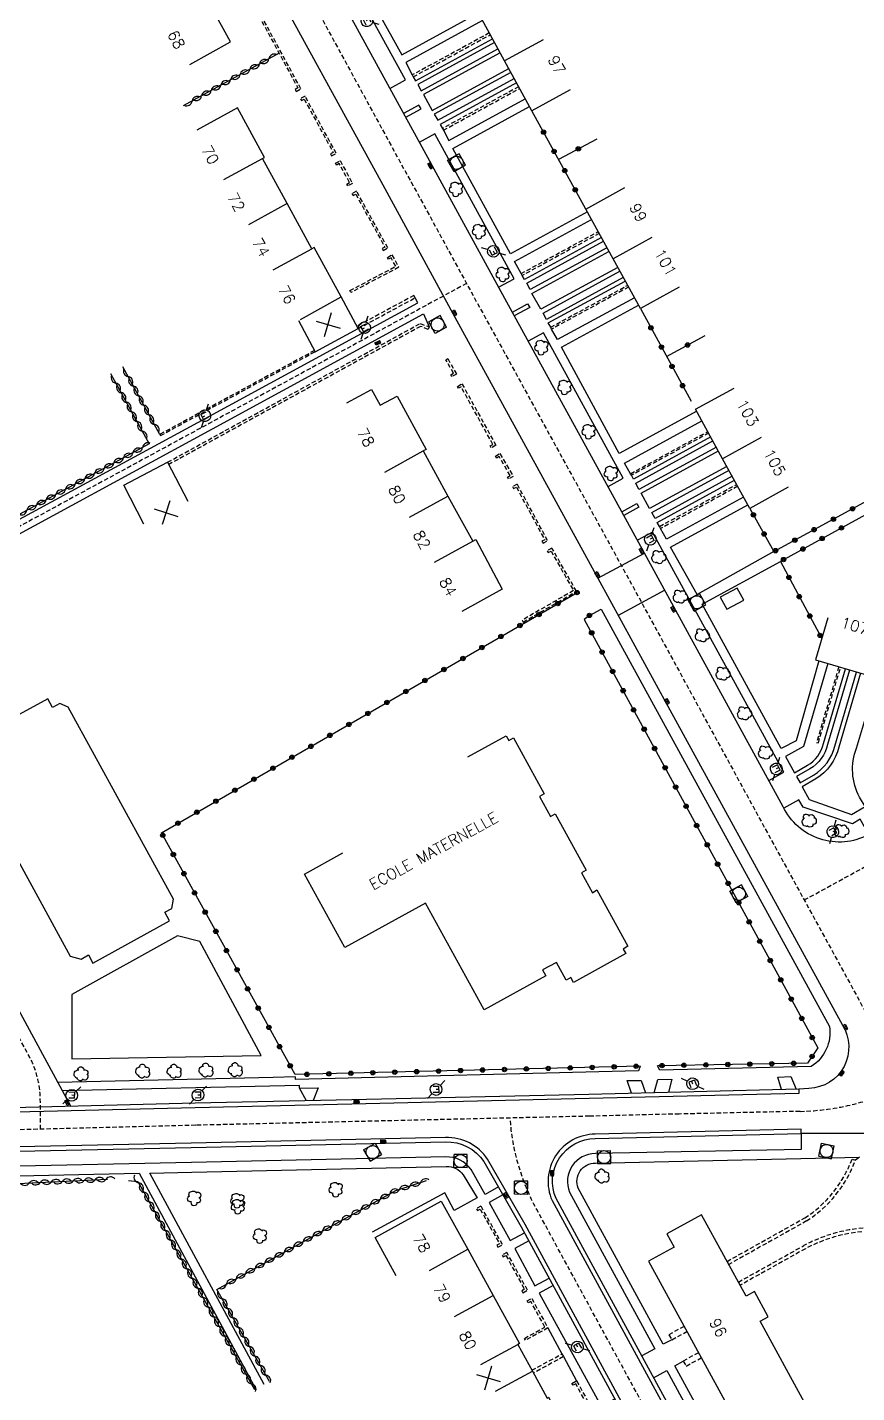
# Model space of a CAD drawing. Header units: millimetres. Extents: x 151000 to 152000, y 127000 to 128000.
# Drawn here: x 151311.3 to 151405.8, y 127185.8 to 127341.3 of the extents above; entities that cross this region are included whole.
import ezdxf
from ezdxf.enums import TextEntityAlignment as Align

# ---------------------------------------------------------------- set-up
doc = ezdxf.new("R2010")
doc.units = ezdxf.units.MM
doc.linetypes.add('DASHED', pattern=[0.75, 0.5, -0.25])
doc.layers.get('0').update_dxf_attribs({"linetype": 'CONTINUOUS'})
for name, color, linetype in [('W0001', 6, 'DASHED'), ('W0008', 7, 'CONTINUOUS'), ('W0100', 7, 'CONTINUOUS'), ('W0112', 1, 'DASHED'), ('W0300', 7, 'CONTINUOUS'), ('W0310', 3, 'CONTINUOUS'), ('W0322', 7, 'CONTINUOUS'), ('W0334', 7, 'CONTINUOUS'), ('W0400', 7, 'CONTINUOUS'), ('W0420', 7, 'CONTINUOUS'), ('W0471', 7, 'CONTINUOUS'), ('W0984', 7, 'CONTINUOUS'), ('W0991', 7, 'CONTINUOUS'), ('W1102', 7, 'CONTINUOUS')]:
    doc.layers.add(name, color=color, linetype=linetype)
doc.styles.get("Standard").update_dxf_attribs({"font": 'romans.shx', "width": 0.85})

# ---------------------------------------------------------------- blocks, each defined once
blk = doc.blocks.new('t310o')
at = {"color": 0, "linetype": 'Continuous'}
for centre, start, end in [((-0.5, 0.38), 216.8699, 323.1304), ((0.5, -0.37), 36.8699, 143.1303)]:
    blk.add_arc(centre, 0.625, start, end, dxfattribs=at)
blk = doc.blocks.new('t991o')
at = {"color": 0, "linetype": 'Continuous'}
for p, q in [((-1, 1), (1, -1)), ((-1, -1), (1, 1))]:
    blk.add_line(p, q, dxfattribs=at)
blk = doc.blocks.new('t322o')
at = {"color": 0, "linetype": 'Continuous'}
for radius in [0.25, 0.15]:
    blk.add_circle((0, 0), radius, dxfattribs=at)
blk = doc.blocks.new('T400')
for p, q in [((-0.15, 0.3), (0.15, 0.3)), ((-0.15, -0.25), (-0.15, 0.3)), ((-0.15, 0.15), (0.15, 0.15)), ((-0.15, 0), (0.15, 0)), ((0.15, 0.3), (0.15, -0.25)), ((-0.15, -0.15), (0.15, -0.15)), ((-0.15, -0.25), (-0.15, -0.3)), ((-0.15, -0.3), (0.15, -0.3)), ((0.15, -0.3), (0.15, -0.25))]:
    blk.add_line(p, q)
blk = doc.blocks.new('T471')
for p, q in [((-0.333334, 0.333334), (-0.333334, -0.333334)), ((-0.333334, 0.333334), (0.333334, 0.333334)), ((-0.333334, 0), (0, 0)), ((0.500001, 0.500001), (1.000002, 1.000002)), ((-0.500001, -0.500001), (-1.000002, -1.000002)), ((-0.333334, -0.333334), (0.333334, -0.333334))]:
    blk.add_line(p, q)
blk.add_ellipse((0, 0), major_axis=(0.471405, 0.471405), ratio=1, start_param=5.4977871438, end_param=11.780972451)
blk = doc.blocks.new('T300')
for p, q in [((-0.8, 0.51), (-0.86, 0.34)), ((-0.86, 0.34), (-0.86, 0.17)), ((-0.86, 0.17), (-0.74, 0.06)), ((-0.69, 0.63), (-0.8, 0.51)), ((-0.8, -0.06), (-0.74, 0.06)), ((-0.74, 0.06), (-0.69, 0.11)), ((-0.57, 0.69), (-0.69, 0.63)), ((-0.46, 0.69), (-0.57, 0.69)), ((-0.29, 0.63), (-0.46, 0.69)), ((-0.29, 0.63), (-0.17, 0.74)), ((-0.23, 0.57), (-0.29, 0.63)), ((-0.17, 0.74), (-0.06, 0.8)), ((-0.06, 0.8), (0.06, 0.8)), ((0.06, 0.8), (0.23, 0.74)), ((0.23, 0.74), (0.34, 0.63)), ((0.34, 0.63), (0.4, 0.51)), ((0.46, 0.46), (0.34, 0.46)), ((0.4, 0.51), (0.4, 0.46)), ((0.57, 0.4), (0.46, 0.46)), ((0.57, 0.4), (0.69, 0.29)), ((0.69, 0.29), (0.74, 0.17)), ((0.74, 0.06), (0.69, -0.17)), ((0.74, 0.17), (0.74, 0.06)), ((-0.8, -0.17), (-0.8, -0.06)), ((-0.8, -0.23), (-0.8, -0.17)), ((-0.74, -0.34), (-0.8, -0.23)), ((-0.69, -0.4), (-0.74, -0.34)), ((-0.51, -0.46), (-0.69, -0.4)), ((-0.4, -0.46), (-0.51, -0.46)), ((-0.4, -0.46), (-0.34, -0.46)), ((-0.34, -0.46), (-0.34, -0.4)), ((-0.34, -0.51), (-0.34, -0.46)), ((-0.29, -0.63), (-0.34, -0.51)), ((-0.17, -0.74), (-0.29, -0.63)), ((-0.06, -0.8), (-0.17, -0.74)), ((0.06, -0.8), (-0.06, -0.8)), ((0.17, -0.74), (0.06, -0.8)), ((0.23, -0.69), (0.17, -0.74)), ((0.29, -0.46), (0.23, -0.46)), ((0.29, -0.63), (0.23, -0.69)), ((0.46, -0.4), (0.29, -0.46)), ((0.34, -0.51), (0.29, -0.63)), ((0.34, -0.51), (0.34, -0.46)), ((0.57, -0.34), (0.46, -0.4)), ((0.63, -0.29), (0.57, -0.34)), ((0.69, -0.17), (0.63, -0.29))]:
    blk.add_line(p, q)
blk = doc.blocks.new('T420')
for p, q in [((0.75, 0.75), (-0.75, 0.75)), ((-0.75, 0.75), (-0.75, -0.75)), ((0.75, 0.75), (0.75, -0.75)), ((0.75, -0.75), (-0.75, -0.75))]:
    blk.add_line(p, q)
blk.add_ellipse((0, 0), major_axis=(-0.53, 0.53), ratio=1, start_param=3.926991, end_param=10.210176)

msp = doc.modelspace()

# ---------------------------------------------------------------- linework, layer by layer
at = {"layer": 'W0001', "flags": 128}
for points in [[(151146.85, 127707.28), (151156.5, 127689.58), (151174.43, 127656.51), (151193.89, 127620.65), (151202.22, 127605.41), (151214.95, 127581.99), (151235.44, 127544.13), (151254.98, 127508.15), (151273.88, 127473.16), (151279.44, 127461.77), (151291.15, 127440.4), (151300.62, 127423.1), (151316.66, 127393.82), (151328.77, 127371.66), (151340.49, 127350.33), (151354.56, 127324.55), (151355.07, 127323.65), (151362.45, 127310.13), (151379.03, 127279.95), (151395.09, 127250.56), (151404.3, 127233.76), (151420.53, 127204.03), (151432.69, 127181.89), (151448.22, 127153.48), (151471.44, 127111.33, -0.312028), (151470.5, 127102.12), (151454.72, 127090.03, -0.012305), (151451.55, 127087.7), (151445.72, 127083.73), (151435.12, 127076.64), (151407.27, 127058.24), (151388.21, 127045.67), (151365.47, 127030.62, 0.413856), (151363.36, 127021.31), (151365.8, 127016.86, -0.470795), (151364.51, 127013.3), (151363.54, 127012.79, 0.568033), (151363.4, 127006.09), (151373.18, 127000)], [(151361.38, 127312.1), (151332.06, 127296.15), (151304.9, 127281.41), (151299.94, 127278.72, -0.357105), (151289.22, 127280.77, -3.200207)], [(151312.87, 127215.79), (151312.83, 127219.25, 0.122076), (151311.56, 127224.1), (151296.03, 127252.69, 0.364032), (151285.41, 127256.87), (151280.43, 127254.19)], [(151416.84, 127122.9), (151410.3, 127135.17, 0.060224), (151406, 127141.32, -0.067312), (151400.96, 127148.76), (151384.36, 127179.15), (151369.37, 127206.66, -0.108643), (151366.35, 127217.06, -1.992149)]]:
    msp.add_lwpolyline(points, format="xyb", dxfattribs=at)
at = {"layer": 'W0001'}
msp.add_lwpolyline([(151399.84, 127241.89), (151445.91, 127267.1), (151492.4, 127292.58), (151547.94, 127323)], dxfattribs=at)
msp.add_lwpolyline([(151411.36, 127220.83, -0.112248), (151399.36, 127217.82), (151385.61, 127217.52), (151375.38, 127217.27), (151348.38, 127216.65), (151330.53, 127216.24), (151303.93, 127215.57, 0.508066), (151293.77, 127197.29), (151300.69, 127184.5), (151315.05, 127158.28), (151323.28, 127143.28), (151329.49, 127131.92), (151339.44, 127113.67, -0.018704), (151343.33, 127104.61, 0.032545), (151346.78, 127097.16), (151352.05, 127087.48)], format="xyb", dxfattribs=at)
at = {"layer": 'W0008'}
for points in [[(151297.97, 127421.65), (151314.94, 127390.72), (151326.59, 127369.42), (151337.76, 127349.04), (151351.83, 127323.34), (151360.06, 127308.27), (151376.34, 127278.53), (151384.32, 127263.96), (151404.19, 127227.65, -0.580354), (151400.37, 127220.43), (151399.21, 127220.36), (151399.21, 127219.86), (151375.33, 127219.27), (151348.33, 127218.65), (151330.48, 127218.24), (151303.78, 127217.56, 0.511601)], [(151435.71, 127359.29), (151447.38, 127338.03), (151454.14, 127325.66), (151472.14, 127292.97, -0.424275), (151469.04, 127283.19), (151444.47, 127269.73), (151407.14, 127249.31, -0.4257), (151397.44, 127252.51), (151381.66, 127281.39), (151365.08, 127311.57), (151357.69, 127325.11), (151357.18, 127326.01), (151343.12, 127351.77)], [(151382.59, 127178.18), (151368.04, 127204.93), (151363.78, 127212.36, 0.260453), (151358.97, 127214.84), (151330.01, 127214.19), (151305.07, 127213.66, 0.53949)], [(151429.96, 127180.53), (151412.42, 127212.63, 0.227853), (151407.74, 127215.31), (151399.51, 127215.3), (151399.51, 127215.78), (151376.03, 127215.22, 0.541103), (151371.12, 127207.66), (151386.33, 127179.77)]]:
    msp.add_lwpolyline(points, format="xyb", dxfattribs=at)
msp.add_lwpolyline([(151295.31, 127257.09), (151316.32, 127218.38)], dxfattribs=at)
at = {"layer": 'W0100'}
for points in [[(151329.88, 127337.04), (151334.49, 127339.6), (151331.41, 127345.22), (151331.15, 127345.08), (151328.31, 127350.2), (151325.49, 127355.33), (151325.75, 127355.48), (151322.66, 127361.12), (151318.01, 127358.56)], [(151373.19, 127334.16), (151368.8, 127331.77), (151365.71, 127337.44), (151362.62, 127343.1), (151367.01, 127345.49)], [(151342.22, 127307.87), (151344.13, 127304.33), (151349.04, 127306.97), (151347.11, 127310.56), (151344.01, 127316.19), (151343.75, 127316.05), (151340.93, 127321.19), (151338.12, 127326.32), (151338.38, 127326.46), (151335.3, 127332.09), (151330.65, 127329.54)], [(151385.61, 127311.67), (151381.18, 127309.23), (151378.06, 127314.89), (151374.97, 127320.57), (151379.39, 127323.01)], [(151347.76, 127298.49), (151350.57, 127300.02), (151351.55, 127298.22), (151353.47, 127299.26), (151356.78, 127293.2), (151356.45, 127293.02), (151359.26, 127287.86), (151362.1, 127282.77), (151362.43, 127282.95), (151365.45, 127277.29), (151360.85, 127274.73)], [(151398.03, 127288.89), (151393.64, 127286.49), (151390.55, 127292.14), (151387.47, 127297.78), (151391.86, 127300.18)], [(151324.64, 127284.7), (151322.33, 127289.14), (151327.33, 127291.74), (151329.64, 127287.31)], [(151402.54, 127274.02), (151401.13, 127269.23), (151407.3, 127267.41), (151413.51, 127265.57), (151414.93, 127270.36)], [(151361.52, 127258.18), (151365.9, 127260.59), (151366.19, 127260.07), (151366.72, 127260.36), (151370.23, 127253.98), (151369.7, 127253.66), (151370.95, 127251.39), (151371.47, 127251.71), (151374.99, 127245.29), (151374.47, 127244.98), (151375.71, 127242.72), (151376.23, 127243.04), (151379.75, 127236.62), (151379.23, 127236.3), (151379.52, 127235.8), (151373.55, 127232.51), (151373.26, 127233.08), (151372.74, 127232.76), (151371.61, 127234.78), (151370.04, 127233.92), (151370.41, 127233.26), (151363.4, 127229.39), (151356.69, 127241.54), (151347.52, 127236.48), (151342.91, 127244.84), (151347.29, 127247.26)], [(151353.38, 127199.09), (151350.97, 127203.47), (151358.48, 127207.59), (151361.54, 127202.14), (151364.41, 127196.87), (151367.4, 127191.38), (151367.22, 127191.28), (151368.88, 127188.23), (151370.55, 127185.18), (151370.73, 127185.28), (151373.69, 127179.92), (151376.64, 127174.55), (151379.58, 127169.18), (151382.53, 127163.8), (151375.02, 127159.69), (151372.61, 127164.08)]]:
    msp.add_lwpolyline(points, dxfattribs=at)
msp.add_lwpolyline([(151399.88, 127184.68), (151394.81, 127193.92), (151395.75, 127194.44), (151394.18, 127197.3), (151393.24, 127196.78), (151388.15, 127206.03), (151384.18, 127203.89), (151385.02, 127202.35), (151382.09, 127200.75), (151392.14, 127182.42), (151395.05, 127184.01), (151395.9, 127182.47)], close=True, dxfattribs=at)
at = {"layer": 'W0112'}
for points in [[(151337.4, 127342.43), (151337.71, 127342.6), (151342.17, 127334.36), (151341.86, 127334.19), (151341.98, 127333.97), (151342.51, 127334.26), (151337.81, 127342.94), (151337.28, 127342.65)], [(151346, 127326.63), (151346.53, 127326.92), (151342.98, 127333.44), (151342.45, 127333.14), (151342.57, 127332.93), (151342.88, 127333.09), (151346.19, 127327.02), (151345.88, 127326.85)], [(151346.46, 127325.79), (151346.98, 127326.09), (151348.38, 127323.5), (151347.85, 127323.21), (151347.73, 127323.42), (151348.04, 127323.6), (151346.88, 127325.74), (151346.58, 127325.58)], [(151351.88, 127315.86), (151352.41, 127316.15), (151348.85, 127322.62), (151348.33, 127322.33), (151348.45, 127322.11), (151348.75, 127322.28), (151352.07, 127316.25), (151351.76, 127316.08)], [(151348.09, 127311.29), (151353.31, 127314.05), (151352.78, 127315.02), (151352.48, 127314.85), (151352.36, 127315.07), (151352.88, 127315.36), (151353.65, 127313.94), (151348.21, 127311.07)], [(151359.25, 127303.54), (151360.23, 127301.77), (151359.71, 127301.48), (151359.59, 127301.7), (151359.89, 127301.87), (151359.03, 127303.42)], [(151364.07, 127293.6), (151364.38, 127293.76), (151360.76, 127300.33), (151360.46, 127300.16), (151360.34, 127300.38), (151360.86, 127300.67), (151364.72, 127293.67), (151364.19, 127293.38)], [(151364.66, 127292.44), (151365.18, 127292.73), (151366.69, 127290.12), (151366.17, 127289.83), (151366.05, 127290.05), (151366.35, 127290.22), (151365.09, 127292.39), (151364.78, 127292.22)], [(151370.09, 127282.52), (151370.61, 127282.81), (151367.15, 127289.25), (151366.62, 127288.96), (151366.74, 127288.75), (151367.05, 127288.91), (151370.28, 127282.91), (151369.97, 127282.74)], [(151367.83, 127273.53), (151373.9, 127277.04), (151371.1, 127281.96), (151370.57, 127281.67), (151370.69, 127281.45), (151371, 127281.62), (151373.56, 127277.13), (151367.7, 127273.74)], [(151362.62, 127206.52), (151362.93, 127206.69), (151365.13, 127202.75), (151364.83, 127202.58), (151364.95, 127202.36), (151365.48, 127202.65), (151363.02, 127207.03), (151362.5, 127206.74)], [(151365.56, 127201.24), (151365.87, 127201.41), (151367.98, 127197.56), (151367.67, 127197.39), (151367.79, 127197.17), (151368.32, 127197.46), (151365.97, 127201.75), (151365.44, 127201.46)], [(151367.97, 127191.97), (151370.31, 127193.26), (151368.7, 127196.18), (151368.39, 127196.01), (151368.27, 127196.23), (151368.8, 127196.52), (151370.65, 127193.16), (151368.09, 127191.75)], [(151375.14, 127183.65), (151375.45, 127183.82), (151373.82, 127186.79), (151373.51, 127186.63), (151373.39, 127186.84), (151373.92, 127187.13), (151375.79, 127183.72), (151375.26, 127183.43)]]:
    msp.add_lwpolyline(points, close=True, dxfattribs=at)
for points in [[(151363.97, 127340.62), (151355.2, 127335.84), (151355.31, 127335.63), (151364.08, 127340.42)], [(151367.31, 127334.5), (151358.63, 127329.75), (151358.74, 127329.55), (151367.42, 127334.3)], [(151376.49, 127317.78), (151367.71, 127313), (151367.59, 127313.22), (151376.37, 127318)], [(151379.83, 127311.68), (151371.07, 127306.9), (151370.97, 127307.12), (151379.72, 127311.88)], [(151349.04, 127306.97), (151355.52, 127310.46), (151355.38, 127310.73), (151348.9, 127307.23)], [(151327.33, 127291.74), (151356.1, 127307.54), (151357.12, 127307.15), (151357.01, 127306.87), (151356.13, 127307.21), (151327.47, 127291.48)], [(151344.06, 127304.46), (151326.45, 127294.91), (151326.52, 127294.78), (151344.13, 127304.33)], [(151388.96, 127295.06), (151380.15, 127290.25), (151380.06, 127290.43), (151388.86, 127295.24)], [(151392.27, 127289), (151383.48, 127284.19), (151383.37, 127284.43), (151392.15, 127289.22)], [(151403.78, 127268.45), (151401.25, 127259.84), (151401.45, 127259.79), (151403.98, 127268.39)], [(151386.15, 127193.34), (151384.42, 127192.39), (151384.77, 127191.82), (151386.47, 127192.75)], [(151368.82, 127188.34), (151372.24, 127190.2), (151372.42, 127189.89), (151369, 127188.02)], [(151387.79, 127190.34), (151386.05, 127189.39), (151386.4, 127188.82), (151388.11, 127189.76)]]:
    msp.add_lwpolyline(points, dxfattribs=at)
for points in [[(151391.06, 127200.74), (151399.91, 127205.69, 0.164261), (151405.29, 127212.39), (151405.67, 127212.25, -0.164485), (151400.11, 127205.34), (151391.25, 127200.39)], [(151392.35, 127198.38), (151399.78, 127202.53, -0.211826), (151413.94, 127203.57), (151413.8, 127203.19, 0.211826), (151399.97, 127202.18), (151392.55, 127198.03)]]:
    msp.add_lwpolyline(points, format="xyb", dxfattribs=at)
at = {"layer": 'W0310'}
for points in [[(151340.03, 127338.31), (151329.12, 127332.33)], [(151299.45, 127201.16), (151298.61, 127201.19), (151298.92, 127203.86), (151300.58, 127207.12), (151303.04, 127208.74), (151306.31, 127209.4), (151320.49, 127210.09)], [(151322.87, 127209.94), (151323.95, 127209.84), (151337.23, 127186.13)], [(151338.93, 127187.05), (151332.94, 127197.55), (151353.32, 127208.82), (151356.83, 127209.93)]]:
    msp.add_lwpolyline(points, dxfattribs=at)
at = {"layer": 'W0310', "flags": 128}
for points in [[(151320.84, 127301.85), (151325.24, 127293.83), (151302.99, 127281.77)], [(151326.45, 127294.91), (151322.23, 127302.61)]]:
    msp.add_lwpolyline(points, dxfattribs=at)
at = {"layer": 'W0322'}
for points in [[(151374.97, 127320.57), (151368.8, 127331.77)], [(151371.9, 127326.26), (151376.24, 127328.57)], [(151393.64, 127286.49), (151396.38, 127281.57), (151444.13, 127307.57), (151442.66, 127310.82)], [(151455.84, 127299.18), (151456.5, 127302.49), (151452.18, 127310.66), (151397.12, 127280.45), (151401.84, 127271.67)], [(151384.16, 127303.78), (151388.57, 127306.19)], [(151381.17, 127222.97), (151341.85, 127222.01), (151326.62, 127249.55), (151373.96, 127276.9)], [(151375.38, 127274.3), (151374.79, 127273.85), (151401.39, 127225.05), (151400.22, 127223.32), (151383.14, 127223.02)]]:
    msp.add_lwpolyline(points, dxfattribs=at)
at = {"layer": 'W0322', "flags": 128}
msp.add_lwpolyline([(151381.18, 127309.23), (151386.95, 127298.69)], dxfattribs=at)
at = {"layer": 'W0334'}
for points in [[(151352.65, 127334.31), (151354.41, 127335.27), (151350.32, 127342.71), (151351.19, 127343.2), (151353.99, 127338.13), (151362.73, 127342.9)], [(151363.2, 127342.04), (151354.45, 127337.26), (151355.2, 127335.84)], [(151355.31, 127335.63), (151355.58, 127335.17), (151364.34, 127339.95)], [(151364.57, 127339.53), (151355.83, 127334.76), (151356.22, 127334.05), (151364.95, 127338.82)], [(151365.2, 127338.37), (151356.46, 127333.6), (151357.46, 127331.81), (151366.18, 127336.57)], [(151366.42, 127336.14), (151357.7, 127331.38), (151358.09, 127330.68), (151366.8, 127335.43)], [(151367.06, 127334.96), (151358.36, 127330.21), (151358.63, 127329.75)], [(151358.74, 127329.55), (151359.37, 127328.37), (151368.06, 127333.12)], [(151354.45, 127331.02), (151356.2, 127331.98), (151355.94, 127332.41), (151354.2, 127331.46)], [(151375.14, 127320.25), (151366.38, 127315.48), (151359.81, 127327.48), (151368.54, 127332.25)], [(151365.03, 127311.68), (151366.79, 127312.64), (151357.75, 127329.12), (151356, 127328.16)], [(151367.59, 127313.22), (151366.84, 127314.6), (151375.62, 127319.38)], [(151376.74, 127317.32), (151367.97, 127312.55), (151367.71, 127313)], [(151377.37, 127316.17), (151368.61, 127311.4), (151368.23, 127312.13), (151376.97, 127316.9)], [(151378.6, 127313.92), (151369.85, 127309.16), (151368.83, 127310.97), (151377.6, 127315.75)], [(151379.23, 127312.77), (151370.47, 127308), (151370.09, 127308.73), (151378.83, 127313.49)], [(151370.97, 127307.12), (151370.69, 127307.6), (151379.45, 127312.37)], [(151366.6, 127308.82), (151368.34, 127309.78), (151368.58, 127309.37), (151366.82, 127308.41)], [(151380.5, 127310.48), (151371.74, 127305.7), (151371.07, 127306.9)], [(151387.59, 127297.57), (151378.77, 127292.75), (151372.2, 127304.84), (151380.97, 127309.62)], [(151377.5, 127288.96), (151379.22, 127289.91), (151370.13, 127306.48), (151368.4, 127305.53)], [(151389.2, 127294.62), (151380.4, 127289.81), (151380.15, 127290.25)], [(151389.84, 127293.45), (151381.02, 127288.64), (151380.65, 127289.37), (151389.44, 127294.17)], [(151391.03, 127291.27), (151382.23, 127286.46), (151381.27, 127288.22), (151390.07, 127293.02)], [(151391.65, 127290.14), (151382.85, 127285.33), (151382.48, 127286.01), (151391.28, 127290.82)], [(151383.37, 127284.43), (151383.1, 127284.88), (151391.89, 127289.69)], [(151392.94, 127287.77), (151384.17, 127282.97), (151383.48, 127284.19)], [(151379.07, 127286.11), (151380.78, 127287.05), (151380.99, 127286.61), (151379.3, 127285.69)], [(151396.38, 127281.57), (151387.64, 127276.67), (151384.62, 127282.07), (151393.43, 127286.88)], [(151395.82, 127255.49), (151397.53, 127256.45), (151382.57, 127283.79), (151380.85, 127282.86)], [(151376.34, 127278.53), (151381.66, 127281.39)], [(151401.51, 127269.11), (151398.91, 127260.02), (151397.2, 127259.13), (151388.23, 127275.59), (151397.12, 127280.45)], [(151383.97, 127277.16), (151378.66, 127274.29)], [(151407.19, 127249.33), (151406.2, 127251.09), (151405.32, 127250.57), (151399.73, 127252.47), (151399.24, 127253.31), (151397.53, 127252.35)], [(151381.17, 127222.97), (151380.95, 127222.45), (151341.89, 127221.45), (151341.88, 127221.75), (151339.34, 127221.69), (151314.83, 127221.12)], [(151342.35, 127220.45), (151342.35, 127220.75), (151315.36, 127220.15)], [(151380.15, 127219.88), (151379.66, 127221.32), (151381.25, 127221.35), (151381.77, 127219.92)], [(151382.74, 127219.95), (151383.18, 127221.44), (151384.78, 127221.48), (151384.38, 127219.99)], [(151397.27, 127220.31), (151396.82, 127221.7), (151398.32, 127221.78), (151398.91, 127220.35)], [(151343.15, 127219.03), (151342.35, 127220.45), (151344.47, 127220.5), (151343.92, 127219.05)], [(151365.53, 127208.31), (151363.97, 127207.46), (151366.36, 127203.11), (151367.98, 127203.99)], [(151368.47, 127203.09), (151366.87, 127202.22), (151369.17, 127197.96), (151370.78, 127198.84)], [(151371.24, 127197.99), (151369.64, 127197.12), (151376.7, 127184.24), (151378.26, 127185.09)], [(151370.65, 127193.16), (151372.24, 127190.2)], [(151372.42, 127189.89), (151373.92, 127187.13)], [(151382.69, 127187.48), (151384.18, 127188.32), (151388.27, 127180.82), (151400.79, 127157.89), (151399.29, 127157.06)], [(151410.72, 127164.1), (151410, 127163.7), (151410.31, 127163.13), (151401.74, 127158.41), (151389.21, 127181.34), (151385.12, 127188.86), (151386.05, 127189.39)]]:
    msp.add_lwpolyline(points, dxfattribs=at)
for points in [[(151298.42, 127282.22, -0.100029), (151299.6, 127279.36), (151304.63, 127282.09), (151331.68, 127296.76), (151355.83, 127309.89), (151355.52, 127310.46)], [(151288.25, 127270.69, 0.536918), (151298.31, 127277.02), (151305.18, 127280.74), (151332.43, 127295.53), (151356.49, 127308.63), (151357.12, 127307.15)], [(151375.38, 127274.3), (151376.7, 127275.01), (151402.73, 127227.49, -0.292579), (151400.63, 127222.92), (151383.41, 127222.5), (151383.14, 127223.02)], [(151402.53, 127268.81), (151399.77, 127259.38), (151397.71, 127258.24), (151398.73, 127256.37), (151400.22, 127257.23, 0.201672), (151402.03, 127259.71), (151404.54, 127268.22)], [(151405.01, 127268.08), (151402.51, 127259.6, -0.201672), (151400.48, 127256.81), (151398.96, 127255.94), (151399.37, 127255.22), (151400.9, 127256.11, 0.201672), (151403.31, 127259.41), (151405.79, 127267.85)], [(151406.26, 127267.71), (151403.79, 127259.3, -0.201672), (151401.16, 127255.69), (151399.6, 127254.79), (151400.41, 127253.34), (151405.22, 127251.62), (151406.77, 127252.52), (151406.15, 127253.59, -0.218803), (151405.8, 127259.19), (151408.17, 127267.15)], [(151399.21, 127220.36), (151375.32, 127219.76), (151348.32, 127219.15), (151330.47, 127218.74), (151303.75, 127218.06, 0.512377), (151291.53, 127196.16), (151298.5, 127183.31), (151312.86, 127157.08), (151321.06, 127142.11, -0.394026), (151319.32, 127136.19), (151287.17, 127118.84), (151267.36, 127108.25), (151231.79, 127089.18, -0.208036), (151229.17, 127089.02, -0.208036)], [(151305.08, 127213.17), (151330.02, 127213.69), (151358.98, 127214.34, -0.259756), (151363.36, 127212.1), (151367.6, 127204.69), (151382.15, 127177.94), (151401.32, 127142.84), (151412.93, 127121.71, 0.187735), (151414.22, 127120.93), (151419.87, 127123.95), (151420.73, 127125.11), (151413.96, 127137.18, 0.072988), (151410.56, 127141.83), (151406.92, 127145.41, -0.041782), (151403.15, 127149.99), (151386.77, 127180.01), (151371.57, 127207.89, -0.540104), (151376.04, 127214.72), (151399.51, 127215.3)], [(151399.48, 127215.3), (151399.49, 127213.48), (151376.06, 127213.01, 0.535125), (151373.11, 127208.63), (151382.84, 127190.79), (151381.33, 127189.98)], [(151365, 127209.24), (151363.49, 127208.37), (151361.9, 127211.19, 0.256287), (151359.03, 127212.63), (151330.06, 127211.98), (151305.15, 127211.46, 0.464955), (151297.01, 127200.71), (151295.32, 127200.42)], [(151384.77, 127191.82), (151383.79, 127191.3), (151374.09, 127209.09, -0.529226), (151376.07, 127211.93), (151406.14, 127212.59), (151405.67, 127212.25)]]:
    msp.add_lwpolyline(points, format="xyb", dxfattribs=at)
at = {"layer": 'W0334', "flags": 128}
msp.add_lwpolyline([(151380.06, 127290.43), (151379.37, 127291.65), (151388.19, 127296.47)], dxfattribs=at)
at = {"layer": 'W0334'}
for points in [[(151391.02, 127275.01), (151392.95, 127276.02), (151392.19, 127277.39), (151390.26, 127276.38)], [(151328, 127241.98), (151316.02, 127263.86), (151315.04, 127264.26), (151314.22, 127263.82), (151313.7, 127264.79), (151304.95, 127260.05), (151305.45, 127259.11), (151304.6, 127258.66), (151304.23, 127257.45), (151316.25, 127235.5), (151317.47, 127235.17), (151318.31, 127235.64), (151318.83, 127234.71), (151327.54, 127239.53), (151327, 127240.49), (151327.81, 127240.94)], [(151338, 127224.19), (151331, 127237.16), (151328.47, 127237.81), (151316.41, 127231.12), (151316.42, 127223.82)]]:
    msp.add_lwpolyline(points, close=True, dxfattribs=at)
at = {"layer": 'W0334', "flags": 128}
for points in [[(151338.31, 127186.71), (151325.31, 127210.8), (151330.08, 127210.91), (151359.06, 127211.55, -0.252298), (151360.99, 127210.61), (151362.59, 127207.99), (151359.98, 127206.55), (151358.89, 127208.56), (151350.64, 127204.08)], [(151299.78, 127200.56), (151299.45, 127201.16), (151298.18, 127200.48, -0.483354), (151305.19, 127210.38), (151324.1, 127210.78), (151337.36, 127186.2)]]:
    msp.add_lwpolyline(points, format="xyb", dxfattribs=at)
at = {"layer": 'W1102'}
for p, q in [((151370.1, 127339.83), (151365.71, 127337.44)), ((151333.73, 127323.93), (151338.12, 127326.32)), ((151382.48, 127317.33), (151378.06, 127314.89)), ((151339.36, 127313.65), (151343.75, 127316.05)), ((151342.46, 127308), (151347.11, 127310.56)), ((151394.94, 127294.54), (151390.55, 127292.14)), ((151352.06, 127290.62), (151356.45, 127293.02)), ((151354.87, 127285.47), (151359.26, 127287.86)), ((151357.72, 127280.36), (151362.1, 127282.77)), ((151357.17, 127199.69), (151361.54, 127202.14)), ((151360.02, 127194.47), (151364.41, 127196.87)), ((151363.02, 127189), (151367.22, 127191.28)), ((151364.69, 127185.95), (151368.88, 127188.23))]:
    msp.add_line(p, q, dxfattribs=at)
at = {"layer": 'W1102', "flags": 128}
msp.add_lwpolyline([(151340.93, 127321.19), (151336.55, 127318.78)], dxfattribs=at)

# ---------------------------------------------------------------- block references
at = {"layer": 'W0300'}
for p, rotation in [((151360.2, 127322.95), 118.772805789786), ((151362.81, 127318.14), 118.772805789786), ((151365.52, 127313.25), 118.772805789786), ((151369.92, 127304.93), 118.744502037266), ((151372.56, 127300.4), 118.744502037266), ((151375.3, 127295.35), 118.744502037266), ((151377.83, 127290.59), 118.744502037266), ((151383.18, 127280.95), 207.511287832836), ((151385.63, 127276.44), 207.511287832836), ((151388.14, 127272.04), 207.511287832836), ((151390.5, 127267.67), 207.511287832836), ((151392.95, 127263.15), 207.511287832836), ((151395.34, 127258.69), 207.511287832836), ((151400.31, 127250.94), 209.2119848615471), ((151404, 127249.75), 209.2119848615471), ((151317.43, 127222.1), 178.758654921338), ((151324.44, 127222.41), 178.758654921338), ((151328.03, 127222.4), 178.758654921338), ((151331.65, 127222.52), 178.758654921338), ((151334.99, 127222.57), 178.758654921338), ((151376.76, 127210.46), 181.26693473709), ((151346.5, 127209.04), 119.712731491205), ((151330.37, 127208.06), 119.712731491205), ((151335.28, 127207.78), 119.712731491205), ((151335.35, 127207.11), 119.712731491205), ((151337.85, 127203.75), 119.712731491205)]:
    msp.add_blockref('T300', p, dxfattribs=dict(at, rotation=rotation))
at = {"layer": 'W0310'}
for p, rotation in [((151337.78, 127337.08), 208.756324419607), ((151338.87, 127337.68), 208.756324419607), ((151334.49, 127335.28), 208.756324419607), ((151335.58, 127335.88), 208.756324419607), ((151336.68, 127336.48), 208.756324419607), ((151331.2, 127333.47), 208.756324419607), ((151332.3, 127334.07), 208.756324419607), ((151333.39, 127334.67), 208.756324419607), ((151330.11, 127332.87), 208.756324419607), ((151321.44, 127300.75), 298.7669911715914), ((151322.83, 127301.51), 118.7669911715851), ((151322.04, 127299.66), 298.7669911715914), ((151323.43, 127300.42), 118.7669911715851), ((151324.03, 127299.32), 118.7669911715851), ((151322.64, 127298.56), 298.7669911715914), ((151323.24, 127297.46), 298.7669911715914), ((151324.63, 127298.23), 118.7669911715851), ((151323.85, 127296.37), 298.7669911715914), ((151325.23, 127297.13), 118.7669911715851), ((151325.84, 127296.04), 118.7669911715851), ((151324.45, 127295.27), 298.7669911715914), ((151324.48, 127293.43), 208.4730430770101), ((151321.19, 127291.64), 208.4730430770101), ((151322.29, 127292.23), 208.4730430770101), ((151323.38, 127292.83), 208.4730430770101), ((151318.99, 127290.45), 208.4730430770101), ((151320.09, 127291.04), 208.4730430770101), ((151315.69, 127288.66), 208.4730430770101), ((151316.79, 127289.25), 208.4730430770101), ((151317.89, 127289.85), 208.4730430770101), ((151312.4, 127286.87), 208.4730430770101), ((151313.49, 127287.47), 208.4730430770101), ((151314.59, 127288.06), 208.4730430770101), ((151311.3, 127286.27), 208.4730430770101), ((151311.58, 127209.66), 2.78188697174805), ((151312.83, 127209.72), 2.78188697174805), ((151314.08, 127209.78), 2.78188697174805), ((151315.33, 127209.84), 2.78188697174805), ((151316.58, 127209.9), 2.78188697174805), ((151317.83, 127209.96), 2.78188697174805), ((151319.07, 127210.02), 2.78188697174805), ((151320.32, 127210.08), 2.78188697174805), ((151324.03, 127209.69), 299.2666714555593), ((151354.95, 127209.34), 17.6546449270479), ((151356.15, 127209.72), 17.6546449270479), ((151324.64, 127208.6), 299.2666714555593), ((151325.25, 127207.51), 299.2666714555593), ((151351.54, 127207.83), 28.93039794975139), ((151352.63, 127208.44), 28.93039794975139), ((151353.76, 127208.96), 17.6546449270479), ((151325.86, 127206.42), 299.2666714555593), ((151348.26, 127206.02), 28.93039794975139), ((151349.35, 127206.62), 28.93039794975139), ((151350.44, 127207.23), 28.93039794975139), ((151326.47, 127205.33), 299.2666714555593), ((151327.09, 127204.24), 299.2666714555593), ((151346.07, 127204.81), 28.93039794975139), ((151347.16, 127205.41), 28.93039794975139), ((151327.7, 127203.15), 299.2666714555593), ((151342.79, 127202.99), 28.93039794975139), ((151343.88, 127203.6), 28.93039794975139), ((151344.97, 127204.2), 28.93039794975139), ((151328.31, 127202.06), 299.2666714555593), ((151328.92, 127200.97), 299.2666714555593), ((151340.6, 127201.78), 28.93039794975139), ((151341.69, 127202.39), 28.93039794975139), ((151329.53, 127199.88), 299.2666714555593), ((151337.32, 127199.97), 28.93039794975139), ((151338.41, 127200.58), 28.93039794975139), ((151339.5, 127201.18), 28.93039794975139), ((151330.14, 127198.79), 299.2666714555593), ((151334.03, 127198.16), 28.93039794975139), ((151335.13, 127198.76), 28.93039794975139), ((151336.22, 127199.37), 28.93039794975139), ((151330.75, 127197.7), 299.2666714555593), ((151331.36, 127196.61), 299.2666714555593), ((151333.56, 127196.47), 299.712731491085), ((151331.97, 127195.52), 299.2666714555593), ((151334.18, 127195.38), 299.712731491085), ((151332.59, 127194.43), 299.2666714555593), ((151333.2, 127193.33), 299.2666714555593), ((151334.8, 127194.3), 299.712731491085), ((151335.42, 127193.21), 299.712731491085), ((151333.81, 127192.24), 299.2666714555593), ((151336.04, 127192.12), 299.712731491085), ((151334.42, 127191.15), 299.2666714555593), ((151336.66, 127191.04), 299.712731491085), ((151335.03, 127190.06), 299.2666714555593), ((151335.64, 127188.97), 299.2666714555593), ((151337.28, 127189.95), 299.712731491085), ((151337.9, 127188.87), 299.712731491085), ((151336.25, 127187.88), 299.2666714555593), ((151338.52, 127187.78), 299.712731491085), ((151336.86, 127186.79), 299.2666714555593)]:
    msp.add_blockref('t310o', p, dxfattribs=dict(at, rotation=rotation))
at = {"layer": 'W0322'}
for p, rotation in [((151370.15, 127329.33), 118.844150669425), ((151371.35, 127327.14), 118.844150669425), ((151374.11, 127327.43), 28.0735440990978), ((151372.56, 127324.95), 118.844150669425), ((151373.76, 127322.76), 118.844150669425), ((151382.38, 127307.04), 298.6498442175762), ((151383.58, 127304.85), 298.6498442175762), ((151386.56, 127305.09), 28.65451504841363), ((151384.78, 127302.65), 298.6498442175762), ((151385.98, 127300.46), 298.6498442175762), ((151394.05, 127285.75), 299.1398398921968), ((151405.35, 127286.45), 28.57291431412051), ((151400.96, 127284.06), 28.57291431412051), ((151403.16, 127285.26), 28.57291431412051), ((151404.07, 127284.26), 208.7538284760034), ((151395.27, 127283.57), 299.1398398921968), ((151398.77, 127282.86), 28.57291431412051), ((151401.88, 127283.06), 208.7538284760034), ((151396.57, 127281.67), 28.57291431412051), ((151399.69, 127281.86), 208.7538284760034), ((151397.49, 127280.66), 208.7538284760034), ((151398.1, 127278.63), 298.3093765754207), ((151399.28, 127276.43), 298.3093765754207), ((151371.79, 127275.65), 30.01726845160255), ((151367.46, 127273.15), 30.01726845160255), ((151369.63, 127274.4), 30.01726845160255), ((151375.38, 127274.3), 216.631742787058), ((151400.47, 127274.23), 298.3093765754207), ((151365.3, 127271.9), 30.01726845160255), ((151375.63, 127272.31), 298.596942719257), ((151401.65, 127272.02), 298.3093765754207), ((151363.13, 127270.64), 30.01726845160255), ((151376.82, 127270.12), 298.596942719257), ((151360.97, 127269.39), 30.01726845160255), ((151358.8, 127268.14), 30.01726845160255), ((151378.02, 127267.92), 298.596942719257), ((151354.47, 127265.64), 30.01726845160255), ((151356.64, 127266.89), 30.01726845160255), ((151379.22, 127265.73), 298.596942719257), ((151352.31, 127264.39), 30.01726845160255), ((151350.14, 127263.14), 30.01726845160255), ((151380.41, 127263.53), 298.596942719257), ((151347.98, 127261.89), 30.01726845160255), ((151381.61, 127261.34), 298.596942719257), ((151343.65, 127259.39), 30.01726845160255), ((151345.81, 127260.64), 30.01726845160255), ((151382.8, 127259.14), 298.596942719257), ((151341.49, 127258.14), 30.01726845160255), ((151339.32, 127256.89), 30.01726845160255), ((151384, 127256.95), 298.596942719257), ((151337.16, 127255.64), 30.01726845160255), ((151385.2, 127254.75), 298.596942719257), ((151332.83, 127253.14), 30.01726845160255), ((151334.99, 127254.39), 30.01726845160255), ((151330.66, 127251.88), 30.01726845160255), ((151386.39, 127252.56), 298.596942719257), ((151328.5, 127250.63), 30.01726845160255), ((151387.59, 127250.36), 298.596942719257), ((151326.77, 127249.26), 118.9410979565178), ((151327.98, 127247.07), 118.9410979565178), ((151388.79, 127248.17), 298.596942719257), ((151389.98, 127245.97), 298.596942719257), ((151329.19, 127244.89), 118.9410979565178), ((151391.18, 127243.78), 298.596942719257), ((151330.4, 127242.7), 118.9410979565178), ((151331.61, 127240.51), 118.9410979565178), ((151392.38, 127241.58), 298.596942719257), ((151393.57, 127239.39), 298.596942719257), ((151332.82, 127238.32), 118.9410979565178), ((151334.03, 127236.13), 118.9410979565178), ((151394.77, 127237.19), 298.596942719257), ((151395.97, 127235), 298.596942719257), ((151335.24, 127233.95), 118.9410979565178), ((151397.16, 127232.8), 298.596942719257), ((151336.45, 127231.76), 118.9410979565178), ((151398.36, 127230.61), 298.596942719257), ((151337.66, 127229.57), 118.9410979565178), ((151399.56, 127228.41), 298.596942719257), ((151338.87, 127227.38), 118.9410979565178), ((151340.08, 127225.19), 118.9410979565178), ((151400.75, 127226.22), 298.596942719257), ((151400.73, 127224.08), 236.0182219752299), ((151341.29, 127223.01), 118.9410979565178), ((151343.2, 127222.04), 181.4001357960894), ((151345.7, 127222.1), 181.4001357960894), ((151348.2, 127222.16), 181.4001357960894), ((151350.7, 127222.22), 181.4001357960894), ((151353.2, 127222.28), 181.4001357960894), ((151355.7, 127222.34), 181.4001357960894), ((151358.2, 127222.41), 181.4001357960894), ((151360.7, 127222.47), 181.4001357960894), ((151363.2, 127222.53), 181.4001357960894), ((151365.69, 127222.59), 181.4001357960894), ((151368.19, 127222.65), 181.4001357960894), ((151370.69, 127222.71), 181.4001357960894), ((151373.19, 127222.77), 181.4001357960894), ((151375.69, 127222.83), 181.4001357960894), ((151378.19, 127222.89), 181.4001357960894), ((151380.69, 127222.96), 181.4001357960894), ((151383.64, 127223.03), 181.002509252556), ((151386.14, 127223.07), 181.002509252556), ((151388.64, 127223.11), 181.002509252556), ((151391.14, 127223.16), 181.002509252556), ((151393.64, 127223.2), 181.002509252556), ((151396.14, 127223.24), 181.002509252556), ((151398.64, 127223.29), 181.002509252556)]:
    msp.add_blockref('t322o', p, dxfattribs=dict(at, rotation=rotation))
msp.add_blockref('t322o', (151373.96, 127276.9), dxfattribs=at)
at = {"layer": 'W0400'}
for p, rotation in [((151357.26, 127325.53), 28.61614728795401), ((151357.28, 127325.5), 29.70100381190704), ((151360, 127308.75), 28.63171111723498), ((151351.27, 127305.33), 118.5694964031259), ((151381.33, 127281.65), 28.70839844549594), ((151376.28, 127278.97), 28.70839844549594), ((151384.94, 127275.01), 28.70839844549594), ((151384.22, 127264.51), 28.69620330348994), ((151404.53, 127227.41), 28.696061031547), ((151404.1, 127222.15), 142.9698023840191), ((151315.89, 127218.83), 28.49377950742806), ((151348.83, 127218.92), 271.309712150048), ((151351.87, 127214.39), 271.309712150048), ((151371.13, 127210.79), 359.282416425929), ((151365.9, 127208.28), 29.79710873257199)]:
    msp.add_blockref('T400', p, dxfattribs=dict(at, rotation=rotation))
at = {"layer": 'W0420'}
for p, rotation in [((151360.25, 127325.84), 299.701003811907), ((151358.09, 127307.42), 298.631711117235), ((151387.6, 127275.79), 208.403770565508), ((151392.39, 127242.59), 298.701160097769), ((151350.68, 127213.17), 119.712731491205), ((151360.7, 127212.16), 269.282416425929), ((151377.05, 127212.6), 181.26693473709), ((151402.38, 127213.3), 168.428453841607), ((151367.59, 127209.12), 269.282416425929)]:
    msp.add_blockref('T420', p, dxfattribs=dict(at, rotation=rotation))
at = {"layer": 'W0471'}
for p, rotation in [((151350.04, 127342.01), 298.917609421289), ((151364.44, 127315.76), 118.772805789786), ((151349.76, 127307.06), 28.33258315310071), ((151331.57, 127297.03), 28.4880599617343), ((151382.31, 127282.97), 207.511287832836), ((151396.65, 127256.82), 207.511287832836), ((151403.1, 127249.66), 209.2119848615471), ((151387.13, 127220.96), 290.020595738065), ((151316.41, 127219.65), 178.758654921338), ((151330.79, 127219.67), 181.310396302049), ((151357.91, 127220.31), 181.309712150048), ((151374.01, 127190.99), 298.706612288055)]:
    msp.add_blockref('T471', p, dxfattribs=dict(at, rotation=rotation))
at = {"layer": 'W0991'}
for p, rotation in [((151345.61, 127307.42), 28.81528342625381), ((151327.14, 127286), 297.4997554156083), ((151363.86, 127187.47), 28.71734592761107)]:
    msp.add_blockref('t991o', p, dxfattribs=dict(at, rotation=rotation))

# ---------------------------------------------------------------- texts
at = {"layer": 'W0984'}
msp.add_text('ECOLE MATERNELLE', height=1.25, rotation=28.7892, dxfattribs=at).set_placement((151357.63, 127247.48), align=Align.MIDDLE)
at = {"layer": 'W0991'}
for s, rotation, p in [('68', 298.9949, (151328.32, 127339.86)), ('97', 298.5998, (151371.65, 127336.99)), ('70', 298.7214, (151332.19, 127326.73)), ('72', 298.7214, (151335.14, 127321.35)), ('99', 298.5785, (151380.94, 127320.17)), ('74', 298.7214, (151337.96, 127316.21)), ('101', 298.8843, (151384.04, 127314.5)), ('76', 298.7214, (151340.91, 127310.82)), ('103', 298.6545, (151393.4, 127297.36)), ('78', 298.6111, (151349.91, 127294.56)), ('105', 298.6562, (151396.48, 127291.71)), ('80', 298.6111, (151353.46, 127288.05)), ('82', 299.1142, (151356.29, 127282.91)), ('84', 299.1161, (151359.28, 127277.54)), ('107', 343.6146, (151405.62, 127273.11)), ('78', 299.3129, (151356.27, 127202.79)), ('79', 298.7173, (151358.59, 127197.08)), ('80', 298.7173, (151361.52, 127191.74)), ('96', 298.6849, (151390.04, 127193.18))]:
    msp.add_text(s, height=1.25, rotation=rotation, dxfattribs=at).set_placement(p, align=Align.MIDDLE)

doc.saveas('drawing.dxf')
